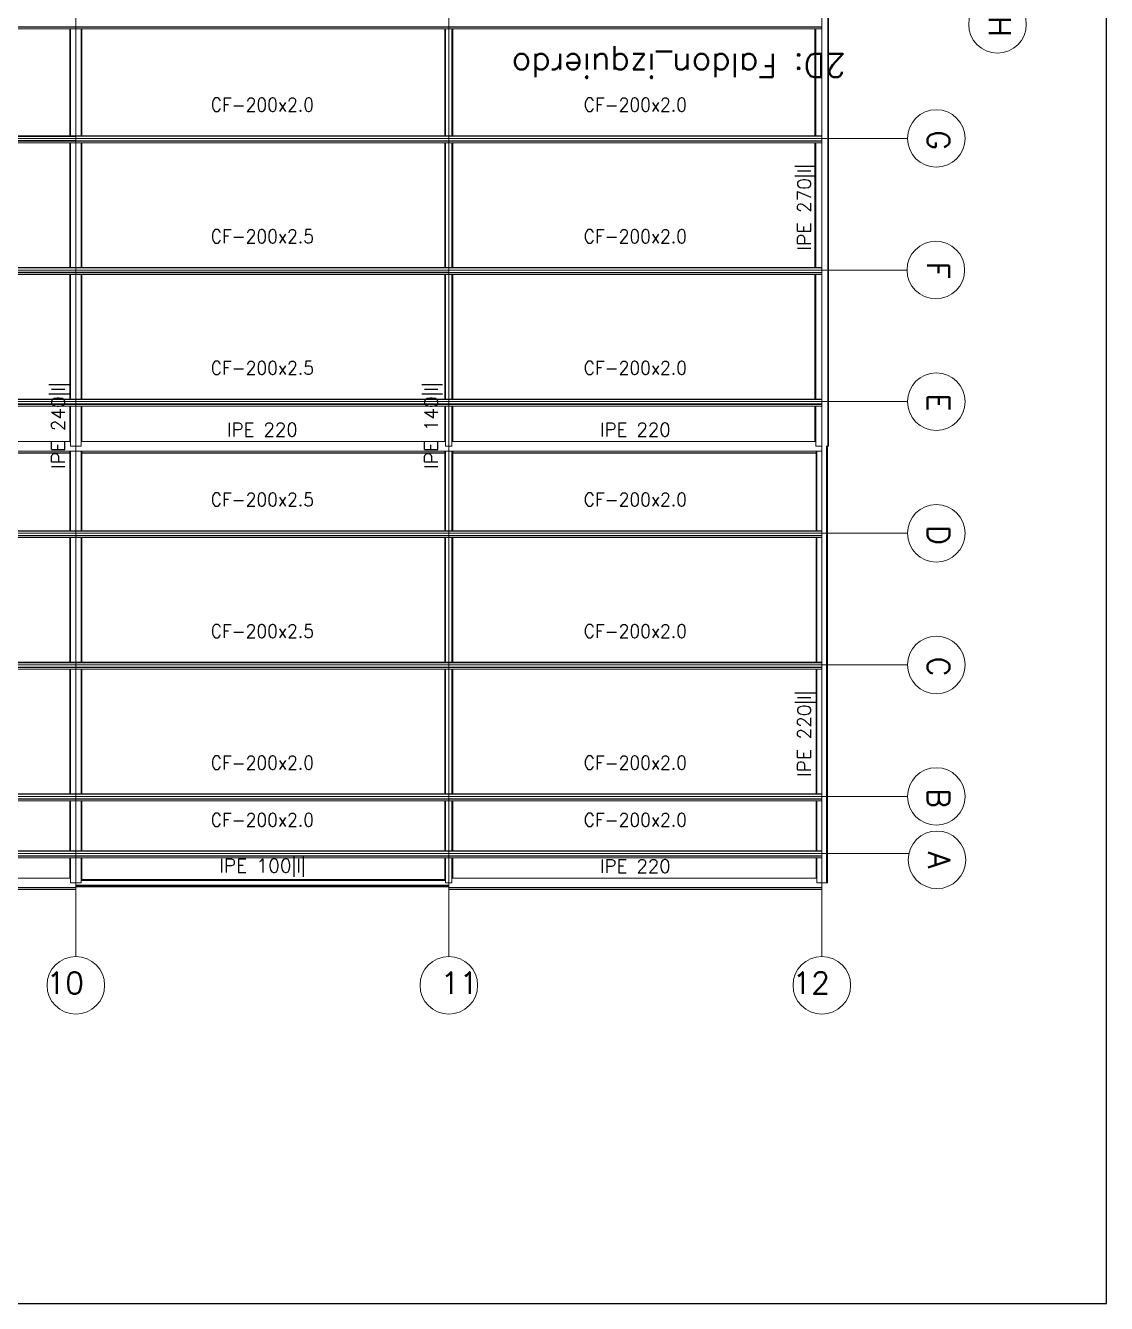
# Model space of a CAD drawing. Header units: millimetres. Extents: x 0 to 149, y -64 to 103.
# Drawn here: x 83.92 to 96.23, y -15.55 to -0.99 of the extents above; entities that cross this region are included whole.
import ezdxf
from ezdxf.enums import TextEntityAlignment as Align

# ---------------------------------------------------------------- set-up
doc = ezdxf.new("R2010")
doc.units = ezdxf.units.MM
for name, color, linetype, lineweight in [('BARRAS_DE_ACERO', 7, 'Continuous', 9), ('COTAS', 13, 'Continuous', 9), ('ejes', 251, 'Continuous', 0), ('REFERENCIA_DE_LAS_BARRAS', 2, 'Continuous', 9), ('TITULOS', 9, 'Continuous', 0)]:
    doc.layers.add(name, color=color, linetype=linetype, lineweight=lineweight)
doc.styles.add('CYPETXT', font='romans__.ttf', dxfattribs={"height": 0.2})
doc.styles.get("Standard").update_dxf_attribs({"font": 'txt.shx'})

# ---------------------------------------------------------------- blocks, each defined once
blk = doc.blocks.new('DIN_A3')
for p, q in [((96.231, -15.551), (96.231, 14.149)), ((54.231, -15.551), (96.231, -15.551))]:
    blk.add_line(p, q)

msp = doc.modelspace()

# ---------------------------------------------------------------- linework, layer by layer
at = {"layer": 'BARRAS_DE_ACERO'}
for p, q in [((93.055, -5.782), (93.055, -0.807)), ((93.065, -5.782), (93.065, -0.807)), ((80.305, -0.999), (84.418, -0.999)), ((84.418, -1.001), (80.305, -1.001)), ((80.305, -1.002), (84.428, -1.002)), ((80.305, -1.003), (84.428, -1.003)), ((80.305, -1.004), (84.428, -1.004)), ((84.418, -0.999), (84.428, -0.999)), ((84.418, -1.001), (84.428, -1.001)), ((84.491, -0.999), (84.428, -0.999)), ((84.428, -1.001), (84.491, -1.001)), ((84.428, -1.002), (84.491, -1.002)), ((84.491, -1.003), (84.428, -1.003)), ((84.428, -1.004), (84.492, -1.004)), ((84.548, -0.999), (84.491, -0.999)), ((84.548, -1.001), (84.491, -1.001)), ((84.491, -1.002), (88.691, -1.002)), ((84.491, -1.003), (84.546, -1.003)), ((84.492, -1.004), (88.702, -1.004)), ((88.702, -1.003), (84.546, -1.003)), ((84.548, -0.999), (84.558, -0.999)), ((84.548, -1.001), (84.558, -1.001)), ((84.558, -0.999), (88.691, -0.999)), ((84.558, -1.001), (88.691, -1.001)), ((88.701, -0.999), (88.691, -0.999)), ((88.701, -1.001), (88.691, -1.001)), ((88.691, -1.002), (92.988, -1.002)), ((88.701, -0.999), (88.736, -0.999)), ((88.74, -1.003), (88.702, -1.003)), ((88.702, -1.003), (88.702, -1.003)), ((88.702, -1.004), (88.74, -1.004)), ((92.988, -1.004), (88.74, -1.004)), ((88.758, -1.001), (92.91, -1.001)), ((88.784, -0.999), (88.774, -0.999)), ((92.92, -1.001), (92.91, -1.001)), ((92.988, -0.999), (92.92, -0.999)), ((92.988, -1.001), (92.92, -1.001)), ((92.988, -0.948), (92.988, -0.999)), ((92.988, -0.999), (92.988, -1.001)), ((92.988, -1.001), (92.988, -1.002)), ((92.988, -1.002), (92.988, -1.003)), ((92.988, -1.003), (92.988, -1.004)), ((80.305, -1.023), (84.418, -1.023)), ((84.418, -1.023), (84.428, -1.023)), ((84.428, -1.023), (84.491, -1.023)), ((84.428, -1.023), (84.428, -2.244)), ((84.491, -1.023), (84.548, -1.023)), ((84.548, -1.023), (84.548, -2.244)), ((84.558, -1.023), (88.691, -1.023)), ((88.691, -1.023), (88.701, -1.023)), ((88.701, -1.023), (88.701, -2.244)), ((88.701, -1.023), (88.74, -1.023)), ((88.774, -1.023), (88.74, -1.023)), ((88.774, -1.023), (88.774, -2.244)), ((88.784, -1.023), (88.774, -1.023)), ((92.91, -1.023), (92.92, -1.023)), ((92.91, -1.023), (92.91, -2.244)), ((92.92, -2.244), (92.92, -1.023)), ((84.488, -2.302), (80.293, -2.302)), ((84.428, -2.245), (80.305, -2.245)), ((84.488, -2.249), (80.305, -2.249)), ((80.305, -2.303), (84.488, -2.303)), ((84.321, -2.304), (80.305, -2.304)), ((84.321, -2.304), (84.323, -2.304)), ((84.428, -2.244), (84.418, -2.244)), ((84.428, -2.323), (84.418, -2.323)), ((84.488, -2.244), (84.428, -2.244)), ((84.488, -2.245), (84.428, -2.245)), ((84.428, -2.304), (84.488, -2.304)), ((84.428, -2.323), (84.428, -3.744)), ((84.485, -2.323), (84.428, -2.323)), ((84.485, -2.323), (84.488, -2.323)), ((84.488, -2.244), (84.488, -2.244)), ((84.488, -2.244), (84.488, -2.244)), ((84.488, -2.244), (84.488, -2.244)), ((84.488, -2.244), (84.488, -2.245)), ((84.488, -2.244), (84.491, -2.244)), ((84.488, -2.245), (84.488, -2.246)), ((84.488, -2.245), (84.488, -2.245)), ((84.488, -2.245), (84.491, -2.245)), ((84.488, -2.246), (84.488, -2.247)), ((84.488, -2.246), (84.491, -2.246)), ((84.488, -2.247), (84.488, -2.248)), ((84.488, -2.299), (84.491, -2.299)), ((84.488, -2.3), (84.488, -2.301)), ((84.488, -2.302), (84.489, -2.302)), ((84.488, -2.302), (84.488, -2.302)), ((84.488, -2.302), (84.488, -2.302)), ((84.488, -2.302), (84.488, -2.302)), ((84.488, -2.303), (84.488, -2.302)), ((84.488, -2.303), (84.488, -2.303)), ((84.488, -2.304), (84.488, -2.303)), ((84.488, -2.304), (84.488, -2.304)), ((84.491, -2.304), (84.488, -2.304)), ((84.488, -2.319), (84.488, -2.304)), ((84.491, -2.323), (84.488, -2.323)), ((84.491, -2.302), (84.489, -2.302)), ((84.489, -2.303), (84.491, -2.303)), ((84.491, -2.244), (84.548, -2.244)), ((84.491, -2.245), (88.701, -2.245)), ((84.491, -2.246), (88.784, -2.246)), ((88.784, -2.248), (84.491, -2.248)), ((88.691, -2.299), (84.491, -2.299)), ((84.491, -2.302), (88.74, -2.302)), ((84.491, -2.303), (88.701, -2.303)), ((84.491, -2.304), (84.496, -2.304)), ((84.548, -2.323), (84.491, -2.323)), ((84.496, -2.304), (88.691, -2.304)), ((88.691, -2.244), (84.538, -2.244)), ((84.548, -2.244), (84.558, -2.244)), ((84.548, -2.323), (84.558, -2.323)), ((84.548, -2.323), (84.548, -3.744)), ((84.558, -2.244), (88.691, -2.244)), ((84.558, -3.744), (84.558, -2.323)), ((84.558, -2.323), (88.691, -2.323)), ((88.691, -2.244), (88.701, -2.244)), ((88.691, -2.299), (92.92, -2.299)), ((88.691, -2.304), (88.701, -2.304)), ((88.691, -2.323), (88.701, -2.323)), ((88.701, -2.244), (92.91, -2.244)), ((88.701, -2.244), (88.774, -2.244)), ((88.74, -2.245), (88.701, -2.245)), ((88.701, -2.303), (88.784, -2.303)), ((88.701, -2.304), (92.92, -2.304)), ((88.74, -2.323), (88.701, -2.323)), ((88.701, -2.323), (88.701, -3.744)), ((88.74, -2.245), (92.91, -2.245)), ((92.988, -2.302), (88.74, -2.302)), ((88.774, -2.323), (88.74, -2.323)), ((88.774, -2.244), (88.784, -2.244)), ((88.784, -2.323), (88.774, -2.323)), ((92.91, -2.246), (88.784, -2.246)), ((88.784, -2.248), (92.91, -2.248)), ((88.784, -2.301), (92.985, -2.301)), ((88.784, -2.303), (92.988, -2.303)), ((92.91, -2.244), (92.92, -2.244)), ((92.91, -2.245), (92.92, -2.245)), ((92.91, -2.246), (92.92, -2.246)), ((92.91, -2.248), (92.92, -2.248)), ((92.974, -2.244), (92.92, -2.244)), ((92.92, -2.244), (92.985, -2.244)), ((92.943, -2.246), (92.92, -2.246)), ((92.92, -2.248), (92.985, -2.248)), ((92.92, -2.299), (92.988, -2.299)), ((92.92, -2.304), (92.988, -2.304)), ((92.92, -2.323), (92.988, -2.323)), ((92.985, -2.246), (92.943, -2.246)), ((92.985, -2.244), (92.974, -2.244)), ((92.988, -2.244), (92.985, -2.244)), ((92.985, -2.246), (92.988, -2.246)), ((92.985, -2.248), (92.988, -2.248)), ((92.988, -2.301), (92.985, -2.301)), ((92.988, -2.244), (92.988, -2.244)), ((92.988, -2.246), (92.988, -2.245)), ((92.988, -2.246), (92.988, -2.248)), ((92.988, -2.248), (92.988, -2.299)), ((92.988, -2.302), (92.988, -2.303)), ((92.988, -2.303), (92.988, -2.304)), ((92.988, -2.304), (92.988, -2.323)), ((80.17, -3.744), (84.491, -3.744)), ((84.418, -3.744), (80.305, -3.744)), ((80.305, -3.745), (84.548, -3.745)), ((80.305, -3.747), (84.558, -3.747)), ((84.558, -3.749), (80.305, -3.749)), ((84.428, -3.744), (84.491, -3.744)), ((84.491, -3.744), (84.548, -3.744)), ((84.491, -3.744), (84.538, -3.744)), ((84.538, -3.744), (88.691, -3.744)), ((84.548, -3.744), (84.558, -3.744)), ((84.548, -3.745), (88.691, -3.745)), ((88.691, -3.747), (84.558, -3.747)), ((88.691, -3.749), (84.558, -3.749)), ((88.691, -3.744), (88.701, -3.744)), ((88.701, -3.744), (88.691, -3.744)), ((88.701, -3.745), (88.691, -3.745)), ((88.701, -3.747), (88.691, -3.747)), ((88.701, -3.749), (88.691, -3.749)), ((88.701, -3.744), (88.736, -3.744)), ((88.701, -3.744), (88.73, -3.744)), ((88.701, -3.745), (88.738, -3.745)), ((88.738, -3.749), (88.701, -3.749)), ((88.73, -3.744), (88.738, -3.744)), ((88.738, -3.744), (88.736, -3.744)), ((88.738, -3.744), (88.738, -3.745)), ((88.738, -3.744), (88.738, -3.744)), ((88.738, -3.744), (88.738, -3.744)), ((88.738, -3.744), (88.74, -3.744)), ((88.738, -3.744), (88.738, -3.744)), ((88.74, -3.745), (88.738, -3.745)), ((88.738, -3.745), (88.738, -3.745)), ((88.738, -3.745), (88.738, -3.746)), ((92.91, -3.748), (88.738, -3.748)), ((88.74, -3.744), (88.769, -3.744)), ((88.74, -3.745), (88.765, -3.745)), ((88.74, -3.746), (88.759, -3.746)), ((92.91, -3.746), (88.759, -3.746)), ((88.765, -3.745), (88.769, -3.745)), ((88.774, -3.744), (88.769, -3.744)), ((88.769, -3.745), (92.91, -3.745)), ((88.774, -3.744), (92.91, -3.744)), ((88.784, -3.744), (92.91, -3.744)), ((92.92, -3.744), (92.91, -3.744)), ((92.92, -3.745), (92.91, -3.745)), ((92.92, -3.746), (92.91, -3.746)), ((92.92, -3.748), (92.91, -3.748)), ((92.988, -3.745), (92.92, -3.745)), ((92.92, -3.746), (92.951, -3.746)), ((92.988, -3.748), (92.92, -3.748)), ((92.988, -3.746), (92.951, -3.746)), ((92.988, -3.744), (92.988, -3.745)), ((92.988, -3.746), (92.988, -3.745)), ((92.988, -3.746), (92.988, -3.748)), ((92.988, -3.748), (92.988, -3.799)), ((84.485, -3.798), (75.988, -3.798)), ((80.305, -3.8), (84.418, -3.8)), ((80.305, -3.802), (84.418, -3.802)), ((80.305, -3.803), (84.418, -3.803)), ((80.305, -3.804), (84.418, -3.804)), ((84.485, -3.8), (84.418, -3.8)), ((84.418, -3.802), (84.428, -3.802)), ((84.428, -3.803), (84.418, -3.803)), ((84.418, -3.804), (84.428, -3.804)), ((84.418, -3.823), (84.428, -3.823)), ((84.485, -3.802), (84.428, -3.802)), ((84.485, -3.803), (84.428, -3.803)), ((84.428, -3.804), (84.485, -3.804)), ((84.485, -3.798), (88.691, -3.798)), ((84.485, -3.8), (84.491, -3.8)), ((84.485, -3.802), (84.491, -3.802)), ((84.485, -3.803), (84.491, -3.803)), ((84.488, -3.804), (84.485, -3.804)), ((84.485, -3.823), (84.491, -3.823)), ((84.491, -3.804), (84.488, -3.804)), ((84.491, -3.8), (88.691, -3.8)), ((84.491, -3.802), (88.691, -3.802)), ((84.505, -3.803), (84.491, -3.803)), ((84.558, -3.804), (84.491, -3.804)), ((84.548, -3.803), (84.505, -3.803)), ((84.548, -3.803), (88.691, -3.803)), ((84.558, -3.804), (88.691, -3.804)), ((84.558, -3.823), (88.691, -3.823)), ((88.701, -3.798), (88.691, -3.798)), ((88.701, -3.8), (88.691, -3.8)), ((88.701, -3.802), (88.691, -3.802)), ((88.701, -3.803), (88.691, -3.803)), ((88.701, -3.798), (88.738, -3.798)), ((88.719, -3.8), (88.701, -3.8)), ((88.701, -3.802), (88.709, -3.802)), ((88.736, -3.803), (88.701, -3.803)), ((88.701, -3.823), (88.738, -3.823)), ((88.736, -3.802), (88.709, -3.802)), ((88.738, -3.799), (88.738, -3.798)), ((88.738, -3.799), (88.784, -3.799)), ((88.74, -3.801), (88.738, -3.801)), ((88.74, -3.802), (88.738, -3.802)), ((88.738, -3.802), (88.738, -3.802)), ((88.738, -3.803), (88.738, -3.802)), ((88.738, -3.803), (88.738, -3.803)), ((88.739, -3.803), (88.738, -3.803)), ((88.738, -3.804), (88.772, -3.804)), ((88.74, -3.823), (88.738, -3.823)), ((88.751, -3.803), (88.739, -3.803)), ((90.986, -3.801), (88.74, -3.801)), ((88.74, -3.802), (89.89, -3.802)), ((88.774, -3.823), (88.74, -3.823)), ((88.773, -3.803), (88.751, -3.803)), ((88.773, -3.804), (88.772, -3.804)), ((88.773, -3.804), (92.91, -3.804)), ((88.773, -3.804), (88.773, -3.804)), ((88.784, -3.823), (88.774, -3.823)), ((92.91, -3.799), (88.784, -3.799)), ((92.91, -3.802), (89.89, -3.802)), ((90.986, -3.801), (92.91, -3.801)), ((92.92, -3.799), (92.91, -3.799)), ((92.92, -3.801), (92.91, -3.801)), ((92.92, -3.802), (92.91, -3.802)), ((92.92, -3.803), (92.91, -3.803)), ((92.92, -3.804), (92.91, -3.804)), ((92.92, -3.823), (92.91, -3.823)), ((92.985, -3.799), (92.92, -3.799)), ((92.92, -3.801), (92.985, -3.801)), ((92.988, -3.802), (92.92, -3.802)), ((92.988, -3.803), (92.92, -3.803)), ((92.92, -5.244), (92.92, -3.823)), ((92.988, -3.823), (92.92, -3.823)), ((92.985, -3.799), (92.988, -3.799)), ((92.985, -3.801), (92.988, -3.801)), ((92.988, -3.801), (92.988, -3.799)), ((92.988, -3.802), (92.988, -3.801)), ((92.988, -3.802), (92.988, -3.803)), ((92.988, -3.803), (92.988, -3.804)), ((84.418, -5.302), (80.17, -5.302)), ((84.418, -5.304), (80.17, -5.304)), ((84.418, -5.244), (80.305, -5.244)), ((80.305, -5.244), (84.484, -5.244)), ((84.479, -5.245), (80.305, -5.245)), ((84.485, -5.247), (80.305, -5.247)), ((80.305, -5.249), (84.491, -5.249)), ((84.418, -5.298), (84.491, -5.298)), ((84.428, -5.302), (84.418, -5.302)), ((84.418, -5.323), (84.418, -5.727)), ((84.485, -5.244), (84.428, -5.244)), ((84.428, -5.302), (84.491, -5.302)), ((84.491, -5.303), (84.428, -5.303)), ((84.488, -5.304), (84.428, -5.304)), ((84.485, -5.323), (84.428, -5.323)), ((84.486, -5.245), (84.479, -5.245)), ((84.484, -5.244), (84.485, -5.244)), ((84.486, -5.244), (84.485, -5.244)), ((84.485, -5.244), (84.485, -5.244)), ((84.485, -5.247), (84.491, -5.247)), ((84.485, -5.323), (84.491, -5.323)), ((84.486, -5.244), (88.691, -5.244)), ((84.486, -5.245), (84.558, -5.245)), ((84.491, -5.304), (84.488, -5.304)), ((84.548, -5.247), (84.491, -5.247)), ((84.491, -5.298), (88.738, -5.298)), ((88.202, -5.3), (84.491, -5.3)), ((88.709, -5.302), (84.491, -5.302)), ((84.491, -5.303), (84.548, -5.303)), ((84.491, -5.304), (84.546, -5.304)), ((84.548, -5.323), (84.491, -5.323)), ((88.738, -5.304), (84.546, -5.304)), ((84.558, -5.244), (84.548, -5.244)), ((84.558, -5.245), (88.738, -5.245)), ((88.691, -5.323), (84.558, -5.323)), ((88.719, -5.3), (88.202, -5.3)), ((88.73, -5.244), (88.691, -5.244)), ((88.691, -5.323), (88.691, -5.727)), ((88.701, -5.323), (88.691, -5.323)), ((88.701, -5.727), (88.701, -5.323)), ((88.738, -5.323), (88.701, -5.323)), ((88.73, -5.244), (88.738, -5.244)), ((88.738, -5.244), (88.736, -5.244)), ((88.738, -5.244), (88.738, -5.244)), ((88.738, -5.244), (88.738, -5.244)), ((88.738, -5.244), (88.739, -5.244)), ((88.738, -5.244), (88.738, -5.244)), ((88.738, -5.246), (88.738, -5.245)), ((88.738, -5.245), (88.738, -5.245)), ((88.738, -5.247), (88.738, -5.246)), ((88.74, -5.246), (88.738, -5.246)), ((88.74, -5.248), (88.738, -5.248)), ((88.738, -5.299), (88.739, -5.299)), ((88.738, -5.3), (88.738, -5.301)), ((88.738, -5.301), (88.74, -5.301)), ((88.738, -5.302), (88.74, -5.302)), ((88.738, -5.302), (88.738, -5.302)), ((88.738, -5.304), (88.738, -5.303)), ((88.738, -5.303), (88.738, -5.303)), ((88.738, -5.304), (88.738, -5.304)), ((88.738, -5.304), (88.74, -5.304)), ((88.774, -5.323), (88.738, -5.323)), ((88.774, -5.244), (88.739, -5.244)), ((88.739, -5.299), (88.74, -5.299)), ((92.988, -5.246), (88.74, -5.246)), ((88.74, -5.248), (92.91, -5.248)), ((90.986, -5.301), (88.74, -5.301)), ((88.74, -5.302), (89.89, -5.302)), ((89.098, -5.303), (88.74, -5.303)), ((88.773, -5.304), (88.74, -5.304)), ((88.773, -5.304), (92.91, -5.304)), ((88.774, -5.244), (92.92, -5.244)), ((88.774, -5.323), (88.784, -5.323)), ((88.784, -5.244), (92.91, -5.244)), ((89.098, -5.303), (92.985, -5.303)), ((89.89, -5.302), (92.985, -5.302)), ((92.985, -5.301), (90.986, -5.301)), ((92.91, -5.248), (92.92, -5.248)), ((92.91, -5.304), (92.985, -5.304)), ((92.91, -5.323), (92.91, -5.727)), ((92.91, -5.323), (92.92, -5.323)), ((92.985, -5.244), (92.92, -5.244)), ((92.932, -5.244), (92.92, -5.244)), ((92.92, -5.323), (92.92, -5.727)), ((92.985, -5.323), (92.92, -5.323)), ((92.985, -5.244), (92.988, -5.244)), ((92.988, -5.302), (92.985, -5.302)), ((92.988, -5.303), (92.985, -5.303)), ((92.988, -5.304), (92.985, -5.304)), ((92.988, -5.323), (92.985, -5.323)), ((92.988, -5.244), (92.988, -5.244)), ((92.988, -5.245), (92.988, -5.246)), ((92.988, -5.248), (92.988, -5.246)), ((92.988, -5.302), (92.988, -5.303)), ((92.988, -5.303), (92.988, -5.304)), ((92.988, -5.304), (92.988, -5.323)), ((84.418, -5.727), (84.428, -5.727)), ((84.428, -5.727), (84.428, -5.782)), ((84.491, -5.782), (84.428, -5.782)), ((84.491, -5.782), (84.516, -5.782)), ((84.548, -5.782), (84.516, -5.782)), ((84.548, -5.727), (84.558, -5.727)), ((88.691, -5.727), (84.558, -5.727)), ((88.701, -5.727), (88.691, -5.727)), ((88.701, -5.782), (88.701, -5.727)), ((88.774, -5.727), (88.784, -5.727)), ((92.91, -5.727), (88.784, -5.727)), ((92.92, -5.727), (92.91, -5.727)), ((92.988, -5.782), (92.988, -5.837)), ((93.043, -5.782), (93.053, -5.782)), ((93.043, -5.782), (93.043, -10.757)), ((93.053, -5.782), (93.053, -10.757)), ((93.053, -5.782), (93.055, -5.782)), ((93.055, -5.782), (93.065, -5.782)), ((76.055, -5.837), (84.428, -5.837)), ((84.418, -6.744), (84.418, -5.859)), ((84.428, -5.837), (84.491, -5.837)), ((84.428, -5.837), (84.428, -5.838)), ((84.428, -5.837), (84.491, -5.837)), ((84.491, -5.837), (92.988, -5.837)), ((84.491, -5.837), (84.548, -5.837)), ((84.548, -5.837), (84.548, -5.838)), ((84.548, -5.838), (84.558, -5.838)), ((84.558, -5.858), (84.558, -5.838)), ((88.691, -5.838), (84.558, -5.838)), ((88.691, -5.858), (84.558, -5.858)), ((88.691, -5.859), (84.558, -5.859)), ((88.701, -5.837), (88.774, -5.837)), ((88.701, -6.744), (88.701, -5.838)), ((88.774, -5.837), (88.774, -5.838)), ((88.784, -5.838), (88.774, -5.838)), ((88.784, -5.859), (88.784, -5.858)), ((92.923, -5.838), (92.933, -5.838)), ((92.933, -5.837), (92.933, -5.838)), ((92.988, -5.837), (92.933, -5.837)), ((92.933, -5.838), (92.933, -6.744)), ((92.988, -5.837), (92.988, -5.837)), ((75.92, -6.745), (84.418, -6.745)), ((84.418, -6.744), (80.17, -6.744)), ((80.171, -6.798), (84.429, -6.798)), ((84.418, -6.749), (80.235, -6.749)), ((80.305, -6.747), (84.418, -6.747)), ((88.202, -6.8), (80.305, -6.8)), ((80.305, -6.802), (84.418, -6.802)), ((80.305, -6.803), (84.491, -6.803)), ((80.305, -6.804), (84.418, -6.804)), ((80.305, -6.823), (84.418, -6.823)), ((84.418, -6.744), (84.428, -6.744)), ((84.418, -6.744), (84.428, -6.744)), ((84.418, -6.745), (84.428, -6.745)), ((84.418, -6.747), (84.428, -6.747)), ((84.418, -6.749), (84.428, -6.749)), ((84.418, -6.802), (84.491, -6.802)), ((84.493, -6.804), (84.418, -6.804)), ((84.491, -6.744), (84.428, -6.744)), ((84.484, -6.745), (84.428, -6.745)), ((84.484, -6.747), (84.428, -6.747)), ((84.428, -6.749), (84.482, -6.749)), ((84.491, -6.823), (84.428, -6.823)), ((88.738, -6.798), (84.429, -6.798)), ((88.738, -6.749), (84.482, -6.749)), ((84.484, -6.745), (84.484, -6.745)), ((84.548, -6.747), (84.484, -6.747)), ((84.788, -6.744), (84.491, -6.744)), ((84.548, -6.744), (84.491, -6.744)), ((84.491, -6.803), (84.493, -6.803)), ((84.491, -6.823), (84.548, -6.823)), ((88.733, -6.803), (84.493, -6.803)), ((84.493, -6.804), (88.701, -6.804)), ((88.691, -6.747), (84.548, -6.747)), ((88.691, -6.744), (84.558, -6.744)), ((84.788, -6.744), (88.729, -6.744)), ((88.202, -6.8), (88.732, -6.8)), ((88.691, -6.744), (88.701, -6.744)), ((88.691, -6.747), (88.738, -6.747)), ((88.701, -6.744), (88.736, -6.744)), ((88.701, -6.804), (88.736, -6.804)), ((88.735, -6.802), (88.727, -6.802)), ((88.729, -6.744), (88.738, -6.744)), ((88.736, -6.8), (88.732, -6.8)), ((88.735, -6.803), (88.733, -6.803)), ((88.736, -6.802), (88.735, -6.802)), ((88.736, -6.803), (88.735, -6.803)), ((88.738, -6.744), (88.736, -6.744)), ((88.738, -6.744), (88.774, -6.744)), ((88.738, -6.744), (88.74, -6.744)), ((88.738, -6.744), (88.738, -6.744)), ((88.738, -6.745), (88.738, -6.744)), ((88.738, -6.746), (92.933, -6.746)), ((88.738, -6.746), (88.738, -6.747)), ((88.738, -6.747), (88.738, -6.748)), ((88.738, -6.799), (88.738, -6.798)), ((88.738, -6.799), (92.988, -6.799)), ((88.738, -6.801), (88.74, -6.801)), ((88.738, -6.803), (88.738, -6.802)), ((88.738, -6.803), (88.738, -6.803)), ((88.739, -6.803), (88.738, -6.803)), ((88.738, -6.804), (88.738, -6.804)), ((88.738, -6.804), (88.772, -6.804)), ((88.774, -6.823), (88.738, -6.823)), ((88.738, -6.823), (88.738, -6.823)), ((88.739, -6.802), (88.74, -6.802)), ((88.773, -6.803), (88.739, -6.803)), ((88.74, -6.744), (92.933, -6.744)), ((88.74, -6.745), (92.933, -6.745)), ((92.988, -6.801), (88.74, -6.801)), ((88.74, -6.802), (92.988, -6.802)), ((88.773, -6.804), (88.772, -6.804)), ((91.658, -6.803), (88.773, -6.803)), ((88.773, -6.804), (88.774, -6.804)), ((88.773, -6.804), (88.773, -6.804)), ((88.773, -6.804), (88.773, -6.804)), ((92.923, -6.804), (88.774, -6.804)), ((88.784, -6.823), (88.774, -6.823)), ((88.784, -6.744), (92.923, -6.744)), ((91.658, -6.803), (92.988, -6.803)), ((92.933, -6.744), (92.923, -6.744)), ((92.923, -6.748), (92.933, -6.748)), ((92.988, -6.804), (92.923, -6.804)), ((92.923, -6.823), (92.933, -6.823)), ((92.923, -6.823), (92.923, -8.244)), ((92.988, -6.744), (92.933, -6.744)), ((92.988, -6.744), (92.933, -6.744)), ((92.985, -6.746), (92.933, -6.746)), ((92.933, -6.746), (92.933, -6.746)), ((92.933, -8.244), (92.933, -6.823)), ((92.988, -6.823), (92.933, -6.823)), ((92.985, -6.746), (92.988, -6.746)), ((92.988, -6.744), (92.988, -6.744)), ((92.988, -6.748), (92.988, -6.799)), ((92.988, -6.799), (92.988, -6.801)), ((92.988, -6.801), (92.988, -6.802)), ((92.988, -6.804), (92.988, -6.823)), ((84.418, -8.244), (80.238, -8.244)), ((80.238, -8.245), (84.458, -8.245)), ((84.491, -8.298), (80.238, -8.298)), ((80.238, -8.3), (84.428, -8.3)), ((80.241, -8.302), (84.42, -8.302)), ((84.418, -8.244), (80.305, -8.244)), ((84.485, -8.249), (80.305, -8.249)), ((84.418, -8.244), (84.487, -8.244)), ((84.485, -8.244), (84.428, -8.244)), ((84.458, -8.3), (84.428, -8.3)), ((84.458, -8.245), (84.491, -8.245)), ((84.458, -8.3), (84.491, -8.3)), ((84.491, -8.244), (84.485, -8.244)), ((84.548, -8.244), (84.491, -8.244)), ((84.491, -8.247), (84.558, -8.247)), ((88.736, -8.298), (84.491, -8.298)), ((88.736, -8.3), (84.491, -8.3)), ((88.736, -8.302), (84.491, -8.302)), ((84.495, -8.249), (88.738, -8.249)), ((88.691, -8.244), (88.701, -8.244)), ((88.736, -8.298), (88.738, -8.298)), ((88.738, -8.244), (88.738, -8.244)), ((88.774, -8.244), (88.738, -8.244)), ((88.738, -8.244), (92.923, -8.244)), ((88.738, -8.246), (88.738, -8.245)), ((88.738, -8.245), (88.739, -8.245)), ((88.738, -8.245), (88.738, -8.245)), ((88.738, -8.245), (88.738, -8.245)), ((88.738, -8.299), (88.738, -8.298)), ((92.985, -8.299), (88.738, -8.299)), ((88.738, -8.301), (88.738, -8.3)), ((88.738, -8.301), (92.985, -8.301)), ((88.738, -8.301), (88.738, -8.301)), ((88.738, -8.302), (88.738, -8.302)), ((88.774, -8.302), (88.738, -8.302)), ((88.738, -8.302), (88.738, -8.303)), ((92.933, -8.245), (88.739, -8.245)), ((88.774, -8.302), (92.985, -8.302)), ((92.923, -8.244), (88.784, -8.244)), ((92.988, -8.244), (92.923, -8.244)), ((92.933, -8.244), (92.923, -8.244)), ((92.923, -8.246), (92.988, -8.246)), ((92.988, -8.244), (92.933, -8.244)), ((92.933, -8.245), (92.988, -8.245)), ((92.988, -8.248), (92.985, -8.248)), ((92.988, -8.299), (92.985, -8.299)), ((92.986, -8.301), (92.985, -8.301)), ((92.988, -8.302), (92.985, -8.302)), ((92.988, -8.301), (92.986, -8.301)), ((92.988, -8.244), (92.988, -8.245)), ((92.988, -8.244), (92.988, -8.244)), ((92.988, -8.245), (92.988, -8.246)), ((92.988, -8.246), (92.988, -8.248)), ((92.988, -8.268), (92.988, -8.248)), ((92.988, -8.301), (92.988, -8.302)), ((92.988, -8.302), (92.988, -8.303)), ((84.428, -8.304), (80.238, -8.304)), ((84.428, -8.303), (80.305, -8.303)), ((84.428, -8.303), (84.491, -8.303)), ((84.428, -8.304), (84.491, -8.304)), ((84.428, -8.323), (84.548, -8.323)), ((84.491, -8.303), (84.546, -8.303)), ((84.491, -8.304), (84.558, -8.304)), ((88.736, -8.303), (84.546, -8.303)), ((84.558, -8.304), (88.736, -8.304)), ((84.558, -8.323), (88.691, -8.323)), ((88.691, -8.323), (88.691, -9.744)), ((88.738, -8.323), (88.701, -8.323)), ((88.736, -8.304), (88.738, -8.304)), ((88.771, -8.303), (88.738, -8.303)), ((88.738, -8.304), (88.738, -8.303)), ((88.74, -8.304), (88.738, -8.304)), ((88.738, -8.304), (88.738, -8.304)), ((88.738, -8.319), (88.738, -8.304)), ((88.738, -8.323), (88.738, -8.319)), ((88.738, -8.323), (88.738, -8.323)), ((88.774, -8.323), (88.738, -8.323)), ((88.773, -8.304), (88.74, -8.304)), ((91.658, -8.303), (88.771, -8.303)), ((92.923, -8.304), (88.773, -8.304)), ((88.773, -8.304), (88.773, -8.304)), ((88.784, -8.323), (88.774, -8.323)), ((92.985, -8.303), (91.658, -8.303)), ((92.985, -8.304), (92.923, -8.304)), ((92.933, -8.323), (92.923, -8.323)), ((92.933, -9.744), (92.933, -8.323)), ((92.933, -8.323), (92.985, -8.323)), ((92.988, -8.303), (92.985, -8.303)), ((92.988, -8.304), (92.985, -8.304)), ((92.988, -8.323), (92.985, -8.323)), ((92.988, -8.303), (92.988, -8.304)), ((92.988, -8.304), (92.988, -8.323)), ((84.491, -9.748), (69.363, -9.748)), ((80.252, -9.744), (84.438, -9.744)), ((84.418, -9.744), (80.305, -9.744)), ((84.434, -9.745), (80.305, -9.745)), ((84.438, -9.746), (80.305, -9.746)), ((84.491, -9.744), (84.428, -9.744)), ((84.434, -9.745), (84.436, -9.745)), ((84.438, -9.745), (84.436, -9.745)), ((84.445, -9.745), (84.438, -9.745)), ((84.438, -9.746), (84.491, -9.746)), ((84.491, -9.745), (84.445, -9.745)), ((84.491, -9.745), (84.548, -9.745)), ((84.491, -9.746), (84.548, -9.746)), ((84.491, -9.748), (84.548, -9.748)), ((84.548, -9.744), (84.548, -9.744)), ((84.558, -9.744), (84.548, -9.744)), ((84.548, -9.744), (88.707, -9.744)), ((84.548, -9.745), (88.784, -9.745)), ((88.74, -9.746), (84.548, -9.746)), ((88.736, -9.748), (84.548, -9.748)), ((88.691, -9.744), (84.558, -9.744)), ((88.701, -9.744), (88.691, -9.744)), ((88.701, -9.744), (88.736, -9.744)), ((88.707, -9.744), (92.933, -9.744)), ((88.774, -9.744), (88.736, -9.744)), ((88.736, -9.748), (88.774, -9.748)), ((92.988, -9.746), (88.74, -9.746)), ((92.988, -9.748), (88.774, -9.748)), ((88.784, -9.744), (92.923, -9.744)), ((88.784, -9.745), (92.988, -9.745)), ((92.933, -9.744), (92.988, -9.744)), ((92.988, -9.744), (92.933, -9.744)), ((92.988, -9.745), (92.988, -9.744)), ((92.988, -9.744), (92.988, -9.744)), ((92.988, -9.745), (92.988, -9.746)), ((92.988, -9.746), (92.988, -9.748)), ((92.988, -9.748), (92.988, -9.799)), ((84.418, -9.799), (75.991, -9.799)), ((84.418, -9.801), (76.055, -9.801)), ((84.418, -9.802), (80.305, -9.802)), ((84.418, -9.823), (80.305, -9.823)), ((84.491, -9.801), (84.418, -9.801)), ((84.418, -9.801), (84.418, -9.801)), ((84.428, -9.802), (84.418, -9.802)), ((84.418, -9.802), (84.418, -9.802)), ((84.418, -9.804), (84.428, -9.804)), ((84.418, -9.823), (84.428, -9.823)), ((84.428, -9.802), (84.485, -9.802)), ((84.491, -9.804), (84.428, -9.804)), ((84.428, -9.823), (84.428, -10.394)), ((84.491, -9.823), (84.428, -9.823)), ((84.491, -9.802), (84.485, -9.802)), ((84.491, -9.803), (84.485, -9.803)), ((84.491, -9.801), (84.548, -9.801)), ((84.491, -9.802), (84.548, -9.802)), ((84.491, -9.803), (88.706, -9.803)), ((88.703, -9.804), (84.491, -9.804)), ((84.491, -9.823), (84.548, -9.823)), ((88.74, -9.799), (84.548, -9.799)), ((88.74, -9.801), (84.548, -9.801)), ((84.548, -9.802), (88.691, -9.802)), ((84.548, -10.394), (84.548, -9.823)), ((84.558, -9.823), (88.691, -9.823)), ((88.691, -9.802), (88.74, -9.802)), ((88.774, -9.823), (88.701, -9.823)), ((88.703, -9.804), (88.736, -9.804)), ((88.706, -9.803), (88.74, -9.803)), ((88.736, -9.804), (88.74, -9.804)), ((88.74, -9.799), (92.923, -9.799)), ((88.74, -9.801), (92.923, -9.801)), ((88.74, -9.803), (91.658, -9.803)), ((88.74, -9.804), (88.773, -9.804)), ((88.773, -9.804), (92.923, -9.804)), ((88.774, -9.823), (88.784, -9.823)), ((92.923, -9.803), (91.658, -9.803)), ((92.933, -9.799), (92.923, -9.799)), ((92.933, -9.801), (92.923, -9.801)), ((92.933, -9.803), (92.923, -9.803)), ((92.933, -9.804), (92.923, -9.804)), ((92.923, -9.823), (92.923, -10.394)), ((92.923, -9.823), (92.933, -9.823)), ((92.933, -9.799), (92.988, -9.799)), ((92.933, -9.801), (92.988, -9.801)), ((92.988, -9.802), (92.933, -9.802)), ((92.933, -9.803), (92.985, -9.803)), ((92.988, -9.803), (92.985, -9.803)), ((92.985, -9.823), (92.988, -9.823)), ((92.988, -9.799), (92.988, -9.801)), ((92.988, -9.801), (92.988, -9.802)), ((92.988, -9.802), (92.988, -9.803)), ((92.988, -9.804), (92.988, -9.803)), ((92.988, -9.804), (92.988, -9.823)), ((84.491, -10.398), (80.241, -10.398)), ((84.418, -10.394), (80.305, -10.394)), ((80.305, -10.395), (84.428, -10.395)), ((80.305, -10.395), (84.548, -10.395)), ((84.548, -10.397), (80.305, -10.397)), ((80.305, -10.452), (84.418, -10.452)), ((80.305, -10.454), (84.418, -10.454)), ((84.418, -10.454), (80.305, -10.454)), ((84.418, -10.473), (80.305, -10.473)), ((81.451, -10.451), (84.418, -10.451)), ((82.821, -10.449), (84.418, -10.449)), ((84.428, -10.449), (84.418, -10.449)), ((84.418, -10.451), (84.428, -10.451)), ((84.418, -10.452), (84.428, -10.452)), ((84.418, -10.454), (84.428, -10.454)), ((84.418, -10.454), (84.428, -10.454)), ((84.418, -10.703), (84.418, -10.473)), ((84.491, -10.394), (84.428, -10.394)), ((84.491, -10.395), (84.428, -10.395)), ((84.428, -10.449), (88.774, -10.449)), ((84.428, -10.451), (84.558, -10.451)), ((84.428, -10.452), (84.491, -10.452)), ((84.485, -10.454), (84.428, -10.454)), ((84.429, -10.454), (84.428, -10.454)), ((84.546, -10.454), (84.485, -10.454)), ((84.491, -10.394), (84.548, -10.394)), ((84.491, -10.395), (84.548, -10.395)), ((84.548, -10.452), (84.491, -10.452)), ((84.546, -10.454), (84.548, -10.454)), ((84.558, -10.394), (84.548, -10.394)), ((84.558, -10.395), (84.548, -10.395)), ((84.548, -10.395), (84.558, -10.395)), ((84.548, -10.397), (84.558, -10.397)), ((86.896, -10.452), (84.548, -10.452)), ((84.548, -10.454), (84.548, -10.454)), ((91.088, -10.454), (84.548, -10.454)), ((84.548, -10.454), (88.576, -10.454)), ((84.548, -10.721), (84.548, -10.473)), ((84.548, -10.473), (84.558, -10.473)), ((84.558, -10.395), (88.774, -10.395)), ((84.558, -10.395), (88.774, -10.395)), ((84.558, -10.397), (88.734, -10.397)), ((84.558, -10.398), (88.774, -10.398)), ((84.558, -10.473), (88.691, -10.473)), ((84.558, -10.721), (84.558, -10.473)), ((88.711, -10.452), (86.896, -10.452)), ((88.701, -10.454), (88.576, -10.454)), ((88.691, -10.394), (88.701, -10.394)), ((88.774, -10.394), (88.701, -10.394)), ((91.358, -10.454), (88.701, -10.454)), ((88.774, -10.473), (88.701, -10.473)), ((92.923, -10.452), (88.711, -10.452)), ((88.774, -10.397), (88.734, -10.397)), ((88.784, -10.395), (88.774, -10.395)), ((88.784, -10.395), (88.774, -10.395)), ((88.784, -10.397), (88.774, -10.397)), ((88.784, -10.398), (88.774, -10.398)), ((88.774, -10.449), (88.784, -10.449)), ((88.784, -10.394), (92.923, -10.394)), ((88.784, -10.395), (92.933, -10.395)), ((88.784, -10.395), (92.933, -10.395)), ((88.784, -10.449), (92.923, -10.449)), ((91.088, -10.454), (91.093, -10.454)), ((91.114, -10.454), (91.093, -10.454)), ((91.114, -10.454), (91.115, -10.454)), ((91.128, -10.454), (91.115, -10.454)), ((91.128, -10.454), (91.129, -10.454)), ((91.171, -10.454), (91.169, -10.454)), ((91.199, -10.454), (91.197, -10.454)), ((91.212, -10.454), (91.199, -10.454)), ((91.226, -10.454), (91.219, -10.454)), ((91.226, -10.454), (91.24, -10.454)), ((91.249, -10.454), (91.24, -10.454)), ((91.262, -10.454), (91.249, -10.454)), ((91.269, -10.454), (91.262, -10.454)), ((91.366, -10.454), (91.352, -10.454)), ((92.167, -10.454), (91.358, -10.454)), ((91.899, -10.454), (91.406, -10.454)), ((92.008, -10.454), (91.899, -10.454)), ((92.008, -10.454), (92.046, -10.454)), ((92.046, -10.454), (92.048, -10.454)), ((92.048, -10.454), (92.056, -10.454)), ((92.133, -10.454), (92.056, -10.454)), ((92.145, -10.454), (92.133, -10.454)), ((92.923, -10.454), (92.167, -10.454)), ((92.213, -10.454), (92.205, -10.454)), ((92.213, -10.454), (92.223, -10.454)), ((92.233, -10.454), (92.223, -10.454)), ((92.243, -10.454), (92.233, -10.454)), ((92.253, -10.454), (92.243, -10.454)), ((92.263, -10.454), (92.253, -10.454)), ((92.273, -10.454), (92.263, -10.454)), ((92.284, -10.454), (92.273, -10.454)), ((92.304, -10.454), (92.923, -10.454)), ((92.933, -10.394), (92.923, -10.394)), ((92.933, -10.449), (92.923, -10.449)), ((92.923, -10.452), (92.933, -10.452)), ((92.923, -10.454), (92.933, -10.454)), ((92.933, -10.454), (92.923, -10.454)), ((92.923, -10.473), (92.923, -10.703)), ((92.933, -10.473), (92.923, -10.473)), ((92.988, -10.394), (92.933, -10.394)), ((92.933, -10.395), (92.933, -10.395)), ((92.933, -10.395), (92.988, -10.395)), ((92.933, -10.395), (92.988, -10.395)), ((92.933, -10.449), (92.985, -10.449)), ((92.933, -10.452), (92.985, -10.452)), ((92.933, -10.454), (92.985, -10.454)), ((92.985, -10.454), (92.933, -10.454)), ((92.933, -10.473), (92.985, -10.473)), ((92.933, -10.473), (92.933, -10.703)), ((92.985, -10.449), (92.988, -10.449)), ((92.985, -10.452), (92.988, -10.452)), ((92.988, -10.454), (92.985, -10.454)), ((92.988, -10.454), (92.985, -10.454)), ((92.985, -10.473), (92.988, -10.473)), ((92.988, -10.395), (92.988, -10.394)), ((92.988, -10.395), (92.988, -10.397)), ((92.988, -10.395), (92.988, -10.395)), ((92.988, -10.397), (92.988, -10.398)), ((92.988, -10.418), (92.988, -10.398)), ((92.988, -10.418), (92.988, -10.449)), ((92.988, -10.451), (92.988, -10.449)), ((92.988, -10.452), (92.988, -10.451)), ((92.988, -10.454), (92.988, -10.473)), ((84.428, -10.757), (84.428, -10.703)), ((84.548, -10.73), (84.548, -10.721)), ((84.548, -10.721), (84.558, -10.721)), ((88.691, -10.73), (84.548, -10.73)), ((88.691, -10.73), (88.691, -10.721)), ((88.691, -10.73), (88.701, -10.73)), ((88.701, -10.757), (88.701, -10.73)), ((88.701, -10.757), (88.774, -10.757)), ((88.774, -10.757), (88.774, -10.703)), ((88.784, -10.703), (92.923, -10.703)), ((92.933, -10.703), (92.923, -10.703)), ((92.933, -10.703), (92.933, -10.757)), ((92.988, -10.757), (92.933, -10.757)), ((93.053, -10.757), (93.043, -10.757)), ((84.488, -10.834), (71.738, -10.834)), ((84.488, -10.785), (84.488, -10.785)), ((84.488, -10.795), (84.488, -10.804)), ((84.488, -10.804), (84.488, -10.812)), ((88.738, -10.804), (84.488, -10.804)), ((84.488, -10.833), (84.488, -10.813)), ((84.488, -10.833), (84.488, -10.834)), ((88.738, -10.795), (88.738, -10.804)), ((88.738, -10.812), (88.738, -10.804)), ((92.988, -10.812), (88.738, -10.812)), ((88.738, -10.813), (88.738, -10.812)), ((88.738, -10.813), (88.738, -10.833)), ((88.738, -10.813), (92.988, -10.813)), ((88.738, -10.833), (88.738, -10.834)), ((88.738, -10.833), (92.988, -10.833)), ((92.988, -10.834), (88.738, -10.834)), ((92.988, -10.813), (92.988, -10.812)), ((92.988, -10.833), (92.988, -10.813)), ((92.988, -10.834), (92.988, -10.833))]:
    msp.add_line(p, q, dxfattribs=at)
for points in [[(88.701, -1.001), (88.74, -1.001), (88.758, -1.001)], [(88.736, -0.999), (88.74, -0.999), (88.774, -0.999)], [(88.74, -1.003), (88.784, -1.003), (92.988, -1.003)], [(88.784, -0.999), (92.91, -0.999), (92.92, -0.999)], [(92.988, -1.004), (92.988, -1.023), (92.92, -1.023)], [(80.305, -2.244), (84.418, -2.244), (84.418, -1.023)], [(84.558, -2.244), (84.558, -1.023), (84.548, -1.023)], [(88.691, -1.023), (88.691, -2.244), (88.701, -2.244)], [(92.91, -1.023), (88.784, -1.023), (88.784, -2.244)], [(84.488, -2.244), (80.305, -2.244), (80.241, -2.244)], [(80.25, -2.3), (84.488, -2.3), (84.488, -2.299), (84.488, -2.298), (80.241, -2.298)], [(84.488, -2.247), (80.305, -2.247), (80.277, -2.247)], [(84.418, -2.323), (80.305, -2.323), (80.305, -3.744)], [(84.428, -2.304), (84.418, -2.304), (84.323, -2.304)], [(84.418, -2.323), (84.418, -3.744), (84.428, -3.744)], [(84.488, -2.244), (84.491, -2.244), (84.538, -2.244)], [(84.488, -2.249), (84.488, -2.248), (84.491, -2.248)], [(88.784, -2.301), (84.491, -2.301), (84.488, -2.301), (84.488, -2.302)], [(84.489, -2.303), (84.488, -2.303), (84.488, -2.303)], [(84.488, -2.323), (84.488, -2.323), (84.488, -2.319)], [(84.558, -3.744), (88.691, -3.744), (88.691, -2.323)], [(88.774, -2.323), (88.774, -3.744), (88.784, -3.744)], [(92.92, -2.244), (92.91, -2.244), (88.784, -2.244)], [(92.91, -2.323), (88.784, -2.323), (88.784, -3.744)], [(92.91, -2.323), (92.91, -3.744), (92.92, -3.744)], [(92.91, -2.323), (92.92, -2.323), (92.92, -3.744)], [(92.985, -2.245), (92.96, -2.245), (92.92, -2.245)], [(92.985, -2.245), (92.988, -2.245), (92.988, -2.244), (92.985, -2.244)], [(92.988, -2.299), (92.988, -2.301), (92.988, -2.302)], [(88.701, -3.747), (88.738, -3.747), (88.738, -3.746), (88.74, -3.746)], [(88.738, -3.744), (88.74, -3.744), (88.774, -3.744)], [(88.738, -3.749), (88.738, -3.748), (88.738, -3.747)], [(92.92, -3.744), (92.988, -3.744), (92.988, -3.744), (92.92, -3.744)], [(84.418, -3.823), (80.305, -3.823), (80.305, -5.244)], [(84.418, -3.823), (84.418, -5.244), (84.428, -5.244)], [(84.428, -5.244), (84.428, -3.823), (84.485, -3.823)], [(84.485, -5.244), (84.491, -5.244), (84.548, -5.244), (84.548, -3.823), (84.491, -3.823)], [(84.558, -5.244), (84.558, -3.823), (84.548, -3.823)], [(84.558, -5.244), (88.691, -5.244), (88.691, -3.823)], [(88.736, -3.804), (88.701, -3.804), (88.691, -3.804)], [(88.701, -5.244), (88.701, -3.823), (88.691, -3.823)], [(88.719, -3.8), (88.736, -3.8), (88.738, -3.8), (88.738, -3.799)], [(88.736, -3.802), (88.738, -3.802), (88.738, -3.801), (88.738, -3.8)], [(88.738, -3.804), (88.738, -3.803), (88.736, -3.803)], [(88.736, -3.804), (88.738, -3.804), (88.738, -3.804)], [(88.738, -3.823), (88.738, -3.823), (88.738, -3.818), (88.738, -3.804)], [(88.773, -3.803), (89.098, -3.803), (92.91, -3.803)], [(88.774, -3.823), (88.774, -5.244), (88.784, -5.244)], [(92.91, -3.823), (88.784, -3.823), (88.784, -5.244)], [(92.91, -3.823), (92.91, -5.244), (92.92, -5.244)], [(92.988, -3.823), (92.988, -3.804), (92.92, -3.804)], [(84.418, -5.298), (80.305, -5.298), (80.238, -5.298), (80.235, -5.298)], [(84.491, -5.3), (84.428, -5.3), (84.418, -5.3), (80.238, -5.3), (80.235, -5.3)], [(80.235, -5.303), (84.418, -5.303), (84.428, -5.303)], [(84.428, -5.727), (84.428, -5.323), (84.418, -5.323), (80.305, -5.323), (80.305, -5.727)], [(84.418, -5.304), (84.428, -5.304), (84.428, -5.304)], [(84.491, -5.249), (88.738, -5.249), (88.738, -5.248), (88.738, -5.247), (84.548, -5.247)], [(84.548, -5.303), (88.701, -5.303), (88.738, -5.303)], [(84.548, -5.323), (84.548, -5.727), (84.548, -5.782)], [(84.558, -5.727), (84.558, -5.323), (84.548, -5.323)], [(88.691, -5.244), (88.701, -5.244), (88.736, -5.244)], [(88.701, -5.782), (88.774, -5.782), (88.774, -5.727), (88.774, -5.323)], [(88.709, -5.302), (88.738, -5.302), (88.738, -5.301)], [(88.719, -5.3), (88.738, -5.3), (88.738, -5.299), (88.738, -5.298)], [(92.988, -5.245), (88.738, -5.245), (88.738, -5.244)], [(88.738, -5.244), (88.74, -5.244), (88.774, -5.244)], [(88.738, -5.302), (88.738, -5.303), (88.74, -5.303)], [(88.738, -5.323), (88.738, -5.323), (88.738, -5.304)], [(92.92, -5.299), (92.91, -5.299), (88.742, -5.299), (88.74, -5.299)], [(92.91, -5.323), (88.784, -5.323), (88.784, -5.727)], [(92.988, -5.299), (92.988, -5.248), (92.92, -5.248)], [(92.988, -5.301), (92.988, -5.299), (92.92, -5.299)], [(92.988, -5.245), (92.988, -5.244), (92.932, -5.244), (92.932, -5.244)], [(92.988, -5.302), (92.988, -5.301), (92.985, -5.301)], [(84.418, -5.727), (80.305, -5.727), (80.305, -5.782)], [(92.92, -5.727), (92.92, -5.782), (92.988, -5.782)], [(84.418, -5.838), (80.305, -5.838), (80.305, -5.858)], [(84.491, -6.744), (84.428, -6.744), (84.428, -5.838), (84.418, -5.838), (84.418, -5.858)], [(84.548, -5.838), (84.548, -6.744), (84.558, -6.744), (84.558, -5.859), (84.558, -5.858)], [(88.691, -5.838), (88.701, -5.838), (88.701, -5.837)], [(88.691, -5.838), (88.691, -5.858), (88.691, -5.859), (88.691, -6.744)], [(88.774, -5.838), (88.774, -6.744), (88.784, -6.744)], [(92.923, -5.838), (88.784, -5.838), (88.784, -5.858), (92.923, -5.858)], [(92.923, -5.859), (88.784, -5.859), (88.784, -6.744)], [(92.923, -5.838), (92.923, -5.858), (92.923, -5.859), (92.923, -6.744)], [(84.418, -6.744), (80.305, -6.744), (80.235, -6.744)], [(88.738, -6.746), (88.738, -6.745), (84.484, -6.745)], [(84.491, -6.802), (88.691, -6.802), (88.727, -6.802)], [(84.558, -8.244), (88.691, -8.244), (88.691, -6.823), (84.558, -6.823)], [(88.701, -8.244), (88.701, -6.823), (88.691, -6.823)], [(88.701, -6.823), (88.738, -6.823), (88.738, -6.818)], [(88.736, -6.8), (88.738, -6.8), (88.738, -6.799)], [(88.739, -6.802), (88.738, -6.802), (88.738, -6.802), (88.736, -6.802)], [(88.738, -6.804), (88.738, -6.803), (88.736, -6.803)], [(88.738, -6.818), (88.738, -6.804), (88.736, -6.804)], [(88.738, -6.744), (88.738, -6.744), (88.738, -6.744)], [(88.74, -6.745), (88.738, -6.745), (88.738, -6.745)], [(92.923, -6.748), (88.738, -6.748), (88.738, -6.749)], [(88.738, -6.802), (88.738, -6.801), (88.738, -6.8)], [(88.773, -6.804), (88.773, -6.804), (88.773, -6.804)], [(88.774, -6.823), (88.774, -8.244), (88.784, -8.244)], [(92.923, -6.823), (88.784, -6.823), (88.784, -8.244)], [(92.933, -6.745), (92.988, -6.745), (92.988, -6.744)], [(92.933, -6.748), (92.988, -6.748), (92.988, -6.746), (92.988, -6.745)], [(92.988, -6.804), (92.988, -6.803), (92.988, -6.802)], [(80.305, -8.247), (84.43, -8.247), (84.491, -8.247)], [(84.42, -8.302), (84.428, -8.302), (84.491, -8.302)], [(84.495, -8.249), (84.491, -8.249), (84.485, -8.249)], [(84.487, -8.244), (84.491, -8.244), (88.738, -8.244)], [(84.491, -8.245), (84.557, -8.245), (88.738, -8.245)], [(88.738, -8.248), (88.738, -8.247), (84.558, -8.247)], [(88.701, -8.244), (88.738, -8.244), (88.738, -8.244)], [(88.736, -8.3), (88.738, -8.3), (88.738, -8.299)], [(88.736, -8.302), (88.738, -8.302), (88.738, -8.301)], [(88.738, -8.245), (88.738, -8.244), (88.738, -8.244)], [(88.738, -8.244), (88.738, -8.244), (88.738, -8.244)], [(92.923, -8.246), (88.738, -8.246), (88.738, -8.247)], [(92.985, -8.248), (88.738, -8.248), (88.738, -8.249)], [(92.988, -8.268), (92.988, -8.299), (92.988, -8.301)], [(80.305, -8.323), (84.418, -8.323), (84.428, -8.323), (84.428, -9.744)], [(84.418, -8.323), (84.418, -9.744), (84.428, -9.744)], [(84.491, -9.744), (84.548, -9.744), (84.548, -8.323)], [(84.558, -9.744), (84.558, -8.323), (84.548, -8.323)], [(88.701, -9.744), (88.701, -8.323), (88.691, -8.323)], [(88.736, -8.303), (88.738, -8.303), (88.738, -8.303), (88.738, -8.303)], [(88.774, -8.323), (88.774, -9.744), (88.784, -9.744)], [(92.923, -8.323), (88.784, -8.323), (88.784, -9.744)], [(92.923, -8.323), (92.923, -9.744), (92.933, -9.744)], [(84.438, -9.744), (84.491, -9.744), (84.548, -9.744)], [(84.418, -9.803), (80.305, -9.803), (80.241, -9.803)], [(84.418, -9.804), (80.305, -9.804), (80.241, -9.804)], [(84.418, -9.799), (84.491, -9.799), (84.548, -9.799)], [(84.485, -9.803), (84.428, -9.803), (84.418, -9.803)], [(84.418, -9.823), (84.418, -10.394), (84.428, -10.394)], [(84.558, -10.394), (84.558, -9.823), (84.548, -9.823)], [(84.558, -10.394), (88.691, -10.394), (88.691, -9.823)], [(88.701, -10.394), (88.701, -9.823), (88.691, -9.823)], [(88.74, -9.802), (92.923, -9.802), (92.933, -9.802)], [(88.774, -9.823), (88.774, -10.394), (88.784, -10.394)], [(92.923, -9.823), (88.784, -9.823), (88.784, -10.394)], [(92.988, -9.804), (92.985, -9.804), (92.933, -9.804)], [(92.985, -9.823), (92.933, -9.823), (92.933, -10.394)], [(84.418, -10.703), (84.428, -10.703), (84.428, -10.473)], [(84.418, -10.473), (84.428, -10.473), (84.485, -10.473), (84.548, -10.473)], [(84.429, -10.454), (84.485, -10.454), (84.485, -10.454), (84.548, -10.454)], [(84.491, -10.398), (84.548, -10.398), (84.558, -10.398)], [(84.558, -10.451), (88.774, -10.451), (88.784, -10.451), (89.209, -10.451)], [(84.558, -10.721), (88.691, -10.721), (88.691, -10.473)], [(88.701, -10.73), (88.701, -10.473), (88.691, -10.473)], [(88.774, -10.473), (88.774, -10.703), (88.784, -10.703)], [(88.774, -10.473), (88.774, -10.473), (88.784, -10.473)], [(88.784, -10.397), (92.933, -10.397), (92.988, -10.397)], [(88.784, -10.398), (92.933, -10.398), (92.988, -10.398)], [(92.923, -10.473), (88.784, -10.473), (88.784, -10.703)], [(92.933, -10.451), (92.923, -10.451), (89.209, -10.451)], [(91.129, -10.454), (91.141, -10.454), (91.143, -10.454), (91.155, -10.454), (91.157, -10.454), (91.169, -10.454)], [(91.171, -10.454), (91.183, -10.454), (91.185, -10.454), (91.197, -10.454)], [(91.212, -10.454), (91.213, -10.454), (91.219, -10.454)], [(91.269, -10.454), (91.345, -10.454), (91.352, -10.454)], [(91.366, -10.454), (91.374, -10.454), (91.404, -10.454), (91.406, -10.454)], [(92.145, -10.454), (92.153, -10.454), (92.205, -10.454)], [(92.284, -10.454), (92.294, -10.454), (92.304, -10.454)], [(92.933, -10.451), (92.985, -10.451), (92.988, -10.451)], [(92.988, -10.454), (92.988, -10.454), (92.988, -10.452)], [(84.418, -10.703), (80.305, -10.703), (80.305, -10.757)], [(84.428, -10.757), (84.548, -10.757), (84.548, -10.73)], [(92.988, -10.812), (92.988, -10.757), (93.043, -10.757)], [(71.738, -10.813), (84.488, -10.813), (84.488, -10.812), (80.238, -10.812)], [(84.488, -10.833), (71.738, -10.833), (71.738, -10.834)], [(88.738, -10.785), (88.738, -10.785), (84.488, -10.785)]]:
    msp.add_lwpolyline(points, dxfattribs=at)
for points in [[(84.418, -5.858), (80.305, -5.858), (80.305, -5.859), (84.418, -5.859), (84.418, -5.858)], [(84.418, -6.823), (84.418, -8.244), (84.428, -8.244), (84.428, -6.823), (84.418, -6.823)], [(84.548, -6.823), (84.548, -8.244), (84.558, -8.244), (84.558, -6.823), (84.548, -6.823)], [(84.488, -10.785), (84.488, -10.795), (88.738, -10.795), (88.738, -10.785), (84.488, -10.785)]]:
    msp.add_lwpolyline(points, close=True, dxfattribs=at)
at = {"layer": 'COTAS'}
for centre in [(94.99, -0.973), (94.292, -2.273), (94.287, -3.773), (94.292, -5.273), (94.292, -6.773), (94.292, -8.273), (94.292, -9.773), (94.3, -10.495), (84.488, -11.925), (88.738, -11.925), (92.988, -11.925)]:
    msp.add_circle(centre, 0.328, dxfattribs=at)
at = {"layer": 'ejes'}
for p, q in [((84.488, 9.524), (84.488, -11.597)), ((88.738, 9.524), (88.738, -11.597)), ((92.988, 9.524), (92.988, -11.597)), ((93.964, -2.273), (56.4, -2.273)), ((56.4, -3.773), (93.959, -3.773)), ((56.699, -5.273), (93.964, -5.273)), ((56.699, -6.773), (93.964, -6.773)), ((56.699, -8.273), (93.964, -8.273)), ((56.699, -9.773), (93.964, -9.773)), ((56.699, -10.424), (93.98, -10.424))]:
    msp.add_line(p, q, dxfattribs=at)

# ---------------------------------------------------------------- block references
msp.add_blockref('DIN_A3', (0, 0))

# ---------------------------------------------------------------- texts
at = {"layer": 'COTAS', "char_height": 0.25, "attachment_point": 1, "rotation": 270}
for s, insert in [('H', (95.14, -0.88)), ('G', (94.442, -2.18)), ('F', (94.438, -3.68)), ('E', (94.442, -5.18)), ('D', (94.442, -6.68)), ('C', (94.442, -8.18)), ('B', (94.442, -9.68)), ('A', (94.45, -10.402))]:
    msp.add_mtext_dynamic_manual_height_columns(s, width=0.27656, gutter_width=12.5, heights=[0], dxfattribs=dict(at, insert=insert))
at = {"layer": 'COTAS', "char_height": 0.25}
for s, insert, attachment_point in [('10', (84.581, -11.774), 3), ('11', (88.645, -11.774), 1), ('12', (93.081, -11.774), 3)]:
    msp.add_mtext_dynamic_manual_height_columns(s, width=0.27656, gutter_width=12.5, heights=[0], dxfattribs=dict(at, insert=insert, attachment_point=attachment_point))
at = {"layer": 'REFERENCIA_DE_LAS_BARRAS', "style": 'CYPETXT'}
for s, width, p, p2 in [('CF-200x2.0', 0.812558, (86.025, -1.965), (87.201, -1.965)), ('CF-200x2.0', 0.812558, (90.275, -1.965), (91.451, -1.965)), ('CF-200x2.5', 0.812558, (86.025, -3.465), (87.201, -3.465)), ('CF-200x2.0', 0.812558, (90.275, -3.465), (91.451, -3.465)), ('CF-200x2.5', 0.812558, (86.025, -4.965), (87.201, -4.965)), ('CF-200x2.0', 0.812558, (90.275, -4.965), (91.451, -4.965)), ('IPE 220', 0.843848, (86.21, -5.669), (87.016, -5.669)), ('IPE 220', 0.843848, (90.46, -5.669), (91.266, -5.669)), ('CF-200x2.5', 0.812558, (86.025, -6.465), (87.201, -6.465)), ('CF-200x2.0', 0.812558, (90.275, -6.465), (91.451, -6.465)), ('CF-200x2.5', 0.812558, (86.025, -7.965), (87.201, -7.965)), ('CF-200x2.0', 0.812558, (90.275, -7.965), (91.451, -7.965)), ('CF-200x2.0', 0.812558, (86.025, -9.465), (87.201, -9.465)), ('CF-200x2.0', 0.812558, (90.275, -9.465), (91.451, -9.465)), ('CF-200x2.0', 0.812558, (86.025, -10.116), (87.201, -10.116)), ('CF-200x2.0', 0.812558, (90.275, -10.116), (91.451, -10.116)), ('IPE 100|I|', 0.866214, (86.12, -10.638), (87.106, -10.638)), ('IPE 220', 0.843848, (90.46, -10.644), (91.266, -10.644))]:
    msp.add_text(s, height=0.1533, dxfattribs=dict(at, width=width)).set_placement(p, p2, align=Align.FIT)
at = {"layer": 'REFERENCIA_DE_LAS_BARRAS', "style": 'CYPETXT', "width": 0.866214}
for s, p, p2 in [('IPE 270|I|', (92.864, -3.55), (92.864, -2.564)), ('IPE 240|I|', (84.364, -6.037), (84.364, -5.052)), ('IPE 140|I|', (88.614, -6.037), (88.614, -5.052)), ('IPE 220|I|', (92.864, -9.55), (92.864, -8.564))]:
    msp.add_text(s, height=0.1533, rotation=90, dxfattribs=at).set_placement(p, p2, align=Align.FIT)
at = {"layer": 'TITULOS', "style": 'CYPETXT', "width": 0.870864}
msp.add_text('2D: Faldon_izquierdo', height=0.26667, rotation=180, dxfattribs=at).set_placement((93.263, -1.309), (89.455, -1.309), align=Align.FIT)

doc.saveas('drawing.dxf')
